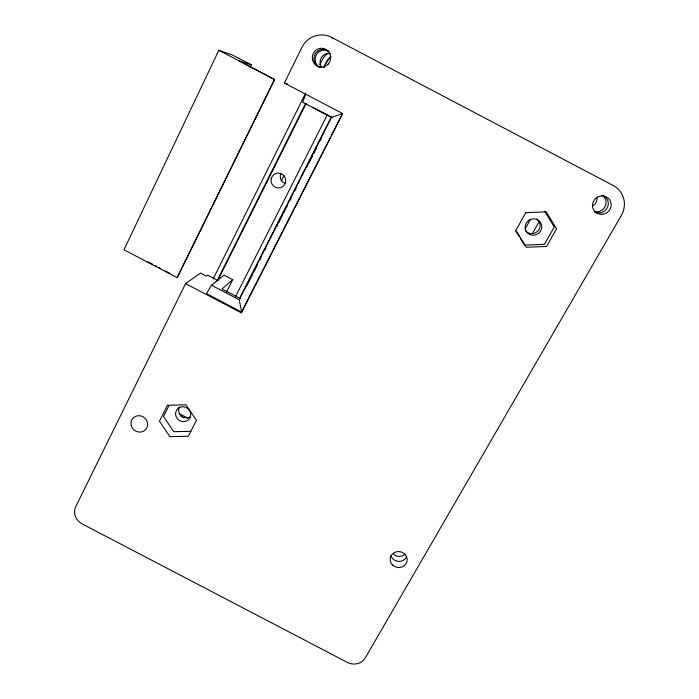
<?xml version="1.0" encoding="UTF-8"?>
<svg xmlns="http://www.w3.org/2000/svg" width="699" height="699" viewBox="0 0 699 699"><rect width="100%" height="100%" fill="white"/><g stroke="black" fill="none" stroke-linecap="round" stroke-linejoin="round"><path stroke-width="1.05" d="M305.804 94.182L302.632 102.246L331.466 117.388L342.624 113.535L284.353 83.024L301.881 47.418A22.726 22.027 -85.8 0 1 331.597 37.388L613.11 185.453A22.814 21.835 -32.8 0 1 621.359 215.406L365.271 657.899A13.377 12.267 14.7 0 1 347.342 662.399L82.098 523.874A13.368 12.329 34.5 0 1 75.737 506.653L185.576 283.611L200.526 273.056L206.345 276.105L207.629 275.153L217.852 280.509M251.395 64.815L232.173 54.924L218.839 50.267L123.968 249.788L177.162 277.66L274.585 79.494L238.665 60.621L251.395 64.815L250.041 67.602M177.162 277.66L274.585 79.494M213.178 278.91L305.612 93.273M319.723 64.937L322.152 60.053A18.724 18.2 -83.3 0 1 327.709 53.386M217.04 280.937L305.725 103.199M323.759 67.06L326.197 62.185A14.041 13.648 -83.3 0 1 330.95 56.768M217.905 280.177L306.118 103.435M324.153 67.305L326.582 62.421A13.98 13.596 -83.3 0 1 330.592 57.554M281.138 181.137L284.065 175.3M169.097 405.359L163.522 416.455L173.763 431.685L190.836 431.327M226.397 292.296L232.741 279.679L224.056 275.126L211.465 285.227L206.467 293.624L241.775 312.13L261.059 274.165M235.432 296.822L327.315 114.776M239.836 297.957L331.335 117.074M331.466 117.388L239.198 299.766L241.775 312.13L241.199 312.759L185.576 283.611M246.764 285.935L252.68 274.253M253.658 272.304L257.608 264.51M260.072 259.635L261.059 257.686M265 249.893L265.987 247.944M276.83 226.511L277.818 224.562M278.805 222.614L282.746 214.82M283.733 212.872L287.673 205.078M290.137 200.211L291.125 198.263M295.074 190.469L296.053 188.52M306.905 167.087L307.883 165.139M308.871 163.19L312.82 155.396M313.799 153.448L316.271 148.581M320.212 140.787L321.199 138.839M241.199 312.759L342.624 113.535L331.256 135.921M262.046 272.217L330.269 137.869M525.202 228.791L530.515 219.285M532.385 233.615L539.322 221.268M232.741 279.679L221.985 288.975L240.351 298.604L239.198 299.766L211.465 285.227M284.353 83.024L287.333 83.836M179.18 413.59L187.882 418.142M181.102 416.307L183.994 417.827M218.839 50.267L274.296 79.415M312.951 107.375L332.042 117.406M147.961 261.802L152.74 264.309M154.662 265.314L156.576 266.319M158.49 267.315L160.403 268.32M165.191 270.828L169.971 273.335M331.597 37.388L333.056 38.777M515.399 230.364L519.374 236.812M520.51 238.656L524.486 245.104L544.416 244.362L554.255 226.983L544.608 211.203M285.708 183.531A6.99 6.868 70.6 0 1 280.981 173.501M596.902 197.039A8.799 8.44 -33.8 0 1 592.717 206.091M321.4 67.043A8.772 8.51 -84.8 0 1 330.365 53.683M602.136 195.274A9.244 8.86 -33.1 0 1 594.561 211.596M319.976 67.585A9.209 8.938 -85.5 0 1 316.123 55.195A9.209 8.938 -85.5 0 1 328.154 51.167M602.241 195.196A9.358 8.965 -33 0 1 607.483 207.35A9.358 8.965 -33 0 1 594.491 211.902M320.238 67.558A9.323 9.043 -85.6 0 1 315.066 54.05A9.323 9.043 -85.6 0 1 329.002 51.709M405.193 554.141A8.336 7.803 11.1 0 1 393.458 554.255M190.25 416.831A7.61 7.226 34.6 0 1 179.32 407.036M406.329 557.391A8.423 7.89 11.1 0 1 398.107 561.349A8.423 7.89 11.1 0 1 390.881 555.635M536.832 219.014A8.257 8.004 -29.9 0 1 537.811 231.089A8.257 8.004 -29.9 0 1 525.491 230.766M167.472 405.237L159.468 421.191L169.874 436.648L188.302 436.272L196.41 420.37L185.995 404.8L167.472 405.237M525.805 212.636L515.906 230.373L526.295 247.228L546.574 246.485L556.579 228.809L546.199 211.823L525.805 212.636M271.203 178.909A7.462 7.322 68.4 0 0 280.675 187.629A7.462 7.322 68.4 0 0 283.278 175.056A7.462 7.322 68.4 0 0 271.203 178.909M601.839 214.34A9.506 9.096 -32.8 0 0 609.965 200.194A9.506 9.096 -32.8 0 0 593.704 200.84A9.506 9.096 -32.8 0 0 601.839 214.34M328.285 64.037A9.471 9.174 -85.8 0 0 323.419 48.449A9.471 9.174 -85.8 0 0 312.741 60.647A9.471 9.174 -85.8 0 0 328.285 64.037M131.403 426.189A8.537 8.03 36.8 0 0 145.637 429.588A8.537 8.03 36.8 0 0 140.805 415.922A8.537 8.03 36.8 0 0 131.403 426.189M392.829 565.273A8.545 7.986 11.2 0 0 406.949 561.577A8.545 7.986 11.2 0 0 396.167 551.843A8.545 7.986 11.2 0 0 392.829 565.273M529.388 234.252A8.371 8.108 -29.7 0 0 541.76 226.712A8.371 8.108 -29.7 0 0 529.222 220.106A8.371 8.108 -29.7 0 0 529.388 234.252M175.598 414.35A7.706 7.305 34.5 0 0 187.411 420.545A7.706 7.305 34.5 0 0 186.476 407.666A7.706 7.305 34.5 0 0 175.598 414.35"/></g></svg>
